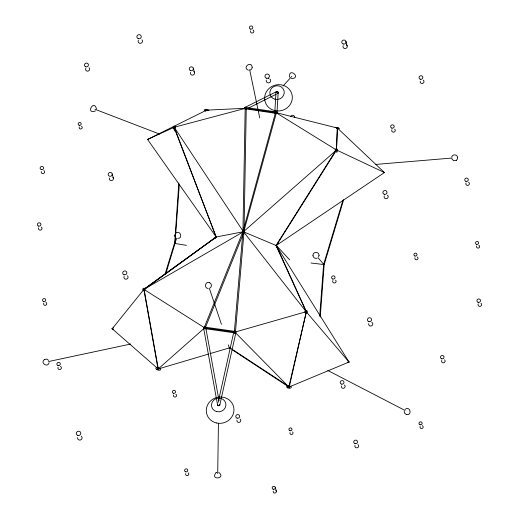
<?xml version="1.0" encoding="UTF-8"?>
<svg xmlns="http://www.w3.org/2000/svg" width="519" height="519" viewBox="0 0 519 519"><rect width="100%" height="100%" fill="white"/><g stroke="black" fill="none" stroke-linecap="round" stroke-linejoin="round"><path stroke-width="0.78" d="M177.719 238.435C183.544 238.526 179.892 229.21 175.675 233.278M250.379 70.052L251.689 68.943L252.189 67.34M318.614 256.886L319.036 255.4M174.819 235.282L174.903 236.113M252.189 67.373C251.585 60.178 241.62 67.704 248.439 70.227M312.957 255.218C312.782 257.372 315.286 259.078 317.226 258.112M319.036 255.432C319.354 251.501 312.886 251.319 312.957 255.244M217.708 473.62L218.428 423.543M245.182 108.257L242.931 231.695L234.329 332.121L234.744 332.445L235.431 332.192L244.027 231.727L246.259 108.27L245.228 108.257L275.894 112.597L337.421 128.044L338.18 127.668L336.559 128.342L337.382 127.959L337.642 128.368M244.001 231.636L242.95 231.545L275.531 112.5L276.413 112.74L243.69 232.051M243.696 232.012C244.43 231.325 241.919 231.227 243.911 231.643M234.329 332.121L235.431 332.16M232.064 349.696L288.973 387.051L349.021 362.048L276.147 245.305L276.056 245.721L276.355 245.468L289.686 259.863M245.857 107.855L245.811 107.498L275.991 111.838L275.771 113.356L275.92 113.038M336.474 150.082L337.246 128.005M336.494 149.985L337.48 128.031M44.407 359.55C39.762 362.898 47.93 368.198 49.123 362.619M174.819 235.308L175.701 233.252M210 288.039C212.076 286.916 211.784 283.393 209.494 282.634M215.969 472.731C209.78 480.639 226.602 478.596 218.797 472.407M274.849 111.676L275.959 92.492M276.977 112.72A1.096 1.07 3.3 0 0 275.453 111.617A1.096 1.07 3.3 0 0 275.245 113.46A1.096 1.07 3.3 0 0 276.977 112.72L278.132 92.732M291.328 78.693C302.343 78.135 288.298 66.529 289.608 77.214M406.358 414.506C412.579 415.933 410.107 405.3 405.151 409.355M456.344 160.332L457.414 159.028L457.622 157.309M229.106 348.243L229.567 347.555L289.174 386.694M288.726 387.382L289.258 387.012L306.333 311.724M178.821 182.993L174.669 243.521L175.013 243.476L175.552 236.19M175.785 232.966L179.308 184.628M243.696 231.759L244.001 231.721M319.704 316.162L323.59 264.554L342.884 200.276M320.242 316.992L324.187 264.58L343.695 199.646M204.758 327.126L204.564 328.624L234.776 332.906L234.977 332.179L234.997 331.382L204.784 327.106L204.94 327.755M143.744 289.226L144.094 289.563L143.757 289.206L144.023 289.537L216.248 237.118M306.236 311.828L276.004 245.506L336.228 149.822L336.559 150.088L336.215 149.842M96.489 108.971C93.848 98.591 85.116 114.835 95.528 110.917M209.527 282.647C205.206 280.779 203.675 288.434 208.242 288.506M404.191 411.308L404.69 413.28L406.371 414.512M275.388 112.461C276.711 111.734 275.187 113.765 276.024 111.857M276.698 247.038L276.179 245.5L242.97 231.565L243.145 231.941M144.133 289.511L158.301 368.938M204.603 328.611L204.746 328.112M243.346 231.649L243.158 231.87M218.162 402.316L233.822 331.868M219.758 405.235L235.937 332.413A1.096 0.759 12.5 0 0 234.536 331.375A1.096 0.759 12.5 0 0 234.166 332.634A1.096 0.759 12.5 0 0 235.937 332.413M289.051 386.778L288.726 387.33L306.385 311.627L276.342 245.403M451.699 156.991C452.373 153.981 457.135 154.214 457.602 157.192M245.688 108.86L275.79 113.363M165.003 274.324L174.436 243.359L175 243.482L174.468 243.314M165.821 273.695L175.013 243.502L174.442 243.379M242.983 231.461L204.162 327.677L204.966 328.04M336.74 152.495L337.577 150.225M176.72 238.318L174.721 243.43L186.496 245.338M243.975 231.948L205.193 328.086L204.188 327.625M245.798 107.504L245.584 109.016M206.744 109.788L206.354 110.443L206.776 109.833M206.64 110.119L205.79 109.6L207.269 110.696L206.205 110.145L206.27 110.495L206.601 110.06M276.329 245.597L336.526 150.127M229.359 347.938L229.606 347.6M215.197 238.344L216.105 237.014L243.476 231.708L336.52 150.01M205.563 111.436L206.523 110.158L245.708 108.257L174.222 127.252L147.571 139.436L216.254 237.066L215.281 234.731M245.941 108.497L245.403 108.166L246.019 108.192M283.043 86.011L291.762 76.41M278.431 243.19L276.179 245.5L384.423 172.542L337.363 128.018C336.202 127.674 340.451 128.245 339.186 128.647M113.421 327.69L112.201 328.761L158.172 368.97L208.463 354.094M213.069 239.694L216.105 237.014L143.932 289.375L112.201 328.761L113.693 329.318M158.172 368.97L204.681 327.865L234.88 332.141L306.165 311.705L349.021 362.048L347.425 362.171M323.603 264.521L324.18 264.56M306.275 311.854L305.951 311.796M143.886 289.304L216.196 236.936M215.917 237.021L216.228 237.222L173.982 127.259L174.39 127.09L174.131 127.33M216.073 472.66L216.715 472.355M234.977 331.375L234.757 332.893M44.394 359.557L46.704 359.07L48.663 360.368M456.357 160.319L453.781 160.747L451.809 158.976M306.165 311.705L243.476 231.708L143.932 289.375L204.681 327.865M245.059 107.375L276.4 91.727M248.491 108.075L276.27 94.205M147.571 139.436L206.523 110.158M174.254 127.291L243.405 231.688M158.113 368.899L158.204 369.067M323.622 264.463L324.148 264.599M210.013 353.634L229.353 347.912L228.328 344.869M48.507 361.548L130.782 344.006M174.306 127.168L216.112 236.859M204.765 328.183L204.376 327.8L204.797 327.606M375.892 164.419L452.211 158.029M311.063 262.997L323.888 264.56L318.102 257.794M336.28 149.861L384.423 172.542M337 128.206C338.09 128.595 335.955 126.604 335.164 127.551M275.861 112.597L336.377 149.972M94.964 109.262L159.534 134.064M327.807 370.475L405.073 410.477M323.629 264.534L323.999 264.677L323.597 264.573M175.844 237.676L174.89 236.067M234.88 332.141L288.973 387.051M173.216 127.972L175.253 131.456M209.41 288.512L221.425 324.304M345.926 41.41L347.146 45.834M193.289 68.158L194.489 72.517M275.271 487.328L276.335 491.201M112.195 173.923A2.044 1.927 -15.4 0 1 109.548 176.22A2.044 1.927 -15.4 0 1 108.847 172.957A2.044 1.927 -15.4 0 1 112.195 173.923L113.376 178.225M249.645 69.65L259.76 117.975M205.9 328.423L219.044 400.752M203.61 328.105L217.623 405.203M143.808 289.407L158.048 368.996M88.976 67.833A2.011 1.894 -15.4 0 1 89.151 70.422A2.011 1.894 -15.4 0 1 86.439 70.837A2.011 1.894 -15.4 0 1 85.901 68.3M357.902 444.569A1.888 1.784 -15.4 0 1 358.357 446.924A1.888 1.784 -15.4 0 1 355.924 447.657A1.888 1.784 -15.4 0 1 354.99 445.445M444.562 359.875A1.784 1.68 -15.4 0 1 444.751 362.126A1.784 1.68 -15.4 0 1 442.409 362.593A1.784 1.68 -15.4 0 1 441.753 360.439M240.038 419.073A1.946 1.836 -15.4 0 1 240.537 421.441A1.946 1.836 -15.4 0 1 238.111 422.291A1.946 1.836 -15.4 0 1 236.995 420.137M269.815 79.011A2.251 2.128 -15.4 0 1 270.354 81.814A2.251 2.128 -15.4 0 1 267.46 82.683A2.251 2.128 -15.4 0 1 266.351 80.049M268.219 78.629A2.251 2.128 -15.4 0 1 268.641 78.609M344.376 385.046A1.901 1.797 -15.4 0 1 344.837 387.414A1.901 1.797 -15.4 0 1 342.391 388.147A1.901 1.797 -15.4 0 1 341.457 385.922M335.566 280.137A1.719 1.622 -15.4 0 1 335.715 282.355A1.719 1.622 -15.4 0 1 333.393 282.712A1.719 1.622 -15.4 0 1 332.932 280.539M43.836 170.53A1.726 1.628 -15.4 0 1 44.478 172.632A1.726 1.628 -15.4 0 1 42.324 173.502A1.726 1.628 -15.4 0 1 41.273 171.568M478.778 245.279A1.551 1.466 -15.4 0 1 479.485 247.226A1.551 1.466 -15.4 0 1 477.415 247.959A1.551 1.466 -15.4 0 1 476.708 246.012M275.868 490.416A1.589 1.505 -15.4 0 1 276.095 492.349A1.589 1.505 -15.4 0 1 274.123 492.933A1.589 1.505 -15.4 0 1 273.254 491.188M193.769 71.551A2.089 1.972 -15.4 0 1 194.229 74.204A2.089 1.972 -15.4 0 1 191.466 74.898A2.089 1.972 -15.4 0 1 190.635 72.342M112.921 177.362A2.044 1.927 -15.4 0 1 112.947 179.859A2.044 1.927 -15.4 0 1 110.359 180.372A2.044 1.927 -15.4 0 1 109.477 178.043M394.712 129.212A1.778 1.68 -15.4 0 1 394.901 131.463A1.778 1.68 -15.4 0 1 392.559 131.936A1.778 1.68 -15.4 0 1 391.903 129.776M417.257 257.022A1.551 1.466 -15.4 0 1 417.808 258.942A1.551 1.466 -15.4 0 1 415.81 259.649A1.551 1.466 -15.4 0 1 414.999 257.813M45.886 302.454A1.596 1.512 -15.4 0 1 46.593 304.504A1.596 1.512 -15.4 0 1 44.394 305.172A1.596 1.512 -15.4 0 1 43.836 303.077M81.198 436.187A2.264 2.141 -15.4 0 1 81.814 438.892A2.264 2.141 -15.4 0 1 79.083 439.976A2.264 2.141 -15.4 0 1 77.603 437.614M290.562 116.49A2.225 2.102 -15.4 0 1 294.76 117.482M387.382 195.183A2.05 1.933 -15.4 0 1 387.836 197.784A2.05 1.933 -15.4 0 1 385.124 198.466A2.05 1.933 -15.4 0 1 384.307 195.955M188.183 472.867A1.596 1.505 -15.4 0 1 188.566 474.853A1.596 1.505 -15.4 0 1 186.516 475.469A1.596 1.505 -15.4 0 1 185.724 473.607M346.407 44.842A2.141 2.018 -15.4 0 1 346.887 47.566A2.141 2.018 -15.4 0 1 344.052 48.28A2.141 2.018 -15.4 0 1 343.195 45.653M141.979 39.814A2.206 2.076 -15.4 0 1 141.959 42.564A2.206 2.076 -15.4 0 1 139.098 42.993A2.206 2.076 -15.4 0 1 138.346 40.365M371.818 322.357A2.076 1.959 -15.4 0 1 372.584 324.881A2.076 1.959 -15.4 0 1 369.995 325.926A2.076 1.959 -15.4 0 1 368.73 323.603M41.306 227.088A1.771 1.674 -15.4 0 1 41.702 229.34A1.771 1.674 -15.4 0 1 39.353 229.93A1.771 1.674 -15.4 0 1 38.646 227.757M468.547 182.247A1.778 1.68 -15.4 0 1 469.15 184.505A1.778 1.68 -15.4 0 1 466.782 185.218A1.778 1.68 -15.4 0 1 466.023 183.012M175.824 394.245A1.583 1.492 -15.4 0 1 176.363 396.25A1.583 1.492 -15.4 0 1 174.254 396.886A1.583 1.492 -15.4 0 1 173.58 394.92M422.271 425.664A1.589 1.499 -15.4 0 1 422.998 427.662A1.589 1.499 -15.4 0 1 420.883 428.409A1.589 1.499 -15.4 0 1 420.156 426.417M127.402 275.764A2.076 1.959 -15.4 0 1 127.622 278.392A2.076 1.959 -15.4 0 1 124.891 278.943A2.076 1.959 -15.4 0 1 124.125 276.426M253.045 30.031A1.7 1.602 -15.4 0 1 253.648 32.139A1.7 1.602 -15.4 0 1 251.456 32.911A1.7 1.602 -15.4 0 1 250.567 30.9M60.412 366.427A1.732 1.635 -15.4 0 1 61.203 368.6A1.732 1.635 -15.4 0 1 58.894 369.418A1.732 1.635 -15.4 0 1 58.102 367.244M480.918 303.271A1.81 1.713 -15.4 0 1 481.288 305.626A1.81 1.713 -15.4 0 1 478.823 306.126A1.81 1.713 -15.4 0 1 478.284 303.81M423.245 80.186A1.907 1.804 -15.4 0 1 423.731 82.515A1.907 1.804 -15.4 0 1 421.35 83.345A1.907 1.804 -15.4 0 1 420.254 81.23M81.489 126.279A1.525 1.44 -15.4 0 1 82.008 128.219A1.525 1.44 -15.4 0 1 79.978 128.829A1.525 1.44 -15.4 0 1 79.329 126.934M292.515 431.918A1.544 1.453 -15.4 0 1 292.71 433.826A1.544 1.453 -15.4 0 1 290.737 434.319A1.544 1.453 -15.4 0 1 290.024 432.535M207.457 110.547A2.433 0.35 4.1 0 1 204.188 110.086A2.433 0.35 4.1 0 1 206.16 109.781A2.433 0.35 4.1 0 1 208.949 110.313M234.101 331.888A0.934 0.804 87.8 0 1 235.334 331.375A0.934 0.804 87.8 0 1 235.354 332.9A0.934 0.804 87.8 0 1 234.108 332.4M205.511 328.28A0.96 0.928 -63 0 1 204.006 328.546A0.96 0.928 -63 0 1 204.298 327.009A0.96 0.928 -63 0 1 205.615 327.761M275.265 112.344A0.934 0.597 -30.1 0 1 276.646 112.052A0.934 0.597 -30.1 0 1 276.069 113.181A0.934 0.597 -30.1 0 1 275.031 112.798M246.557 108.705A0.96 0.72 33.4 0 1 245.202 108.776A0.96 0.72 33.4 0 1 245.13 107.537A0.96 0.72 33.4 0 1 246.519 108.134M219.531 404.567A1.096 0.759 12.5 0 1 219.485 405.573A1.096 0.759 12.5 0 1 218.071 405.521A1.096 0.759 12.5 0 1 217.733 404.502M219.66 404.528A1.096 0.72 -10.3 0 1 218.7 405.689A1.096 0.72 -10.3 0 1 217.727 404.729M275.965 92.791A1.096 1.07 3.3 0 1 277.386 91.591A1.096 1.07 3.3 0 1 277.814 93.381M276.011 92.739A1.096 1.032 63.5 0 1 277.373 91.597A1.096 1.032 63.5 0 1 277.775 93.426M111.974 328.722L112.428 328.838L111.974 328.722M234.588 332.231L235.152 331.946L234.588 332.205M348.8 362.087L349.235 361.957L348.807 362.048M384.209 172.535L384.637 172.503L384.209 172.535M147.338 139.397L147.805 139.494L147.344 139.377M274.765 110.612A13.903 13.118 -15.4 0 0 291.892 94.166A13.903 13.118 -15.4 0 0 268.79 88.691A13.903 13.118 -15.4 0 0 274.765 110.612M275.109 99.285A7.253 6.844 -15.4 0 0 284.042 90.708A7.253 6.844 -15.4 0 0 271.988 87.847A7.253 6.844 -15.4 0 0 275.109 99.285M216.41 422.966A13.903 13.118 -15.4 0 0 233.544 406.52A13.903 13.118 -15.4 0 0 210.442 401.044A13.903 13.118 -15.4 0 0 216.41 422.966M216.754 411.638A7.253 6.844 -15.4 0 0 225.694 403.055A7.253 6.844 -15.4 0 0 213.64 400.201A7.253 6.844 -15.4 0 0 216.754 411.638M85.797 66.821A2.011 1.894 -15.4 0 0 88.392 64.564A2.011 1.894 -15.4 0 0 85.11 63.61A2.011 1.894 -15.4 0 0 85.797 66.821M355.022 443.635A1.888 1.784 -15.4 0 0 357.468 441.513A1.888 1.784 -15.4 0 0 354.373 440.612A1.888 1.784 -15.4 0 0 355.022 443.635M441.688 358.785A1.784 1.68 -15.4 0 0 443.992 356.787A1.784 1.68 -15.4 0 0 441.079 355.937A1.784 1.68 -15.4 0 0 441.688 358.785M237.092 418.158A1.946 1.836 -15.4 0 0 239.609 415.972A1.946 1.836 -15.4 0 0 236.43 415.051A1.946 1.836 -15.4 0 0 237.092 418.158M266.481 78.22A2.251 2.128 -15.4 0 0 269.393 75.69A2.251 2.128 -15.4 0 0 265.709 74.619A2.251 2.128 -15.4 0 0 266.481 78.22M341.489 384.112A1.901 1.797 -15.4 0 0 343.948 381.978A1.901 1.797 -15.4 0 0 340.84 381.076A1.901 1.797 -15.4 0 0 341.489 384.112M332.776 279.027A1.719 1.622 -15.4 0 0 335.002 277.094A1.719 1.622 -15.4 0 0 332.186 276.277A1.719 1.622 -15.4 0 0 332.776 279.027M41.312 169.622A1.726 1.628 -15.4 0 0 43.544 167.682A1.726 1.628 -15.4 0 0 40.716 166.858A1.726 1.628 -15.4 0 0 41.312 169.622M476.591 244.352A1.551 1.466 -15.4 0 0 478.596 242.613A1.551 1.466 -15.4 0 0 476.059 241.873A1.551 1.466 -15.4 0 0 476.591 244.352M273.247 489.261A1.589 1.505 -15.4 0 0 275.31 487.471A1.589 1.505 -15.4 0 0 272.702 486.718A1.589 1.505 -15.4 0 0 273.247 489.261M190.642 70.694A2.089 1.972 -15.4 0 0 193.34 68.352A2.089 1.972 -15.4 0 0 189.928 67.36A2.089 1.972 -15.4 0 0 190.642 70.694M391.839 128.122A1.778 1.68 -15.4 0 0 394.142 126.123A1.778 1.68 -15.4 0 0 391.229 125.28A1.778 1.68 -15.4 0 0 391.839 128.122M414.947 256.023A1.551 1.466 -15.4 0 0 416.952 254.284A1.551 1.466 -15.4 0 0 414.415 253.544A1.551 1.466 -15.4 0 0 414.947 256.023M43.654 301.552A1.596 1.512 -15.4 0 0 45.717 299.755A1.596 1.512 -15.4 0 0 43.103 298.996A1.596 1.512 -15.4 0 0 43.654 301.552M77.844 435.396A2.264 2.141 -15.4 0 0 80.776 432.852A2.264 2.141 -15.4 0 0 77.065 431.776A2.264 2.141 -15.4 0 0 77.844 435.396M384.307 194.307A2.05 1.933 -15.4 0 0 386.953 192.004A2.05 1.933 -15.4 0 0 383.599 191.031A2.05 1.933 -15.4 0 0 384.307 194.307M185.685 471.81A1.596 1.505 -15.4 0 0 187.748 470.019A1.596 1.505 -15.4 0 0 185.134 469.26A1.596 1.505 -15.4 0 0 185.685 471.81M343.215 44.005A2.141 2.018 -15.4 0 0 345.978 41.604A2.141 2.018 -15.4 0 0 342.482 40.586A2.141 2.018 -15.4 0 0 343.215 44.005M138.378 38.717A2.206 2.076 -15.4 0 0 141.226 36.246A2.206 2.076 -15.4 0 0 137.619 35.201A2.206 2.076 -15.4 0 0 138.378 38.717M368.873 321.605A2.076 1.959 -15.4 0 0 371.559 319.269A2.076 1.959 -15.4 0 0 368.159 318.283A2.076 1.959 -15.4 0 0 368.873 321.605M38.581 226.102A1.771 1.674 -15.4 0 0 40.871 224.111A1.771 1.674 -15.4 0 0 37.971 223.267A1.771 1.674 -15.4 0 0 38.581 226.102M465.958 181.358A1.778 1.68 -15.4 0 0 468.261 179.36A1.778 1.68 -15.4 0 0 465.348 178.517A1.778 1.68 -15.4 0 0 465.958 181.358M173.469 393.266A1.583 1.492 -15.4 0 0 175.519 391.488A1.583 1.492 -15.4 0 0 172.924 390.729A1.583 1.492 -15.4 0 0 173.469 393.266M420.053 424.756A1.589 1.499 -15.4 0 0 422.103 422.972A1.589 1.499 -15.4 0 0 419.508 422.219A1.589 1.499 -15.4 0 0 420.053 424.756M124.125 274.778A2.076 1.959 -15.4 0 0 126.811 272.443A2.076 1.959 -15.4 0 0 123.412 271.456A2.076 1.959 -15.4 0 0 124.125 274.778M250.547 29.103A1.7 1.602 -15.4 0 0 252.747 27.196A1.7 1.602 -15.4 0 0 249.963 26.385A1.7 1.602 -15.4 0 0 250.547 29.103M58.024 365.59A1.732 1.635 -15.4 0 0 60.269 363.644A1.732 1.635 -15.4 0 0 57.434 362.82A1.732 1.635 -15.4 0 0 58.024 365.59M478.142 302.305A1.81 1.713 -15.4 0 0 480.484 300.267A1.81 1.713 -15.4 0 0 477.519 299.411A1.81 1.713 -15.4 0 0 478.142 302.305M420.345 79.258A1.907 1.804 -15.4 0 0 422.81 77.11A1.907 1.804 -15.4 0 0 419.689 76.209A1.907 1.804 -15.4 0 0 420.345 79.258M79.206 125.274A1.525 1.44 -15.4 0 0 81.178 123.561A1.525 1.44 -15.4 0 0 78.68 122.834A1.525 1.44 -15.4 0 0 79.206 125.274M289.965 430.744A1.544 1.453 -15.4 0 0 291.957 429.012A1.544 1.453 -15.4 0 0 289.433 428.279A1.544 1.453 -15.4 0 0 289.965 430.744M287.539 387.829A2.381 1.122 6.4 0 0 291.328 387.401A2.381 1.122 6.4 0 0 288.058 385.928A2.381 1.122 6.4 0 0 287.539 387.829M156.589 369.398A2.433 1.083 17.8 0 0 160.455 369.788A2.433 1.083 17.8 0 0 157.478 367.718A2.433 1.083 17.8 0 0 156.589 369.398M305.081 312.243A1.226 1.2 30.8 0 0 307.196 312.367A1.226 1.2 30.8 0 0 306.216 310.498A1.226 1.2 30.8 0 0 305.081 312.243M335.449 150.653A1.226 1.116 20.2 0 0 337.519 150.419A1.226 1.116 20.2 0 0 336.163 148.849A1.226 1.116 20.2 0 0 335.449 150.653M144.308 290.491A1.239 1.148 -53.4 0 0 144.717 288.421A1.239 1.148 -53.4 0 0 142.777 289.219A1.239 1.148 -53.4 0 0 144.308 290.491M174.027 128.362A1.239 1.057 -30.3 0 0 175.338 126.727A1.239 1.057 -30.3 0 0 173.294 126.675A1.239 1.057 -30.3 0 0 174.027 128.362M157.932 369.651A0.921 0.616 -25.2 0 0 159.022 368.613A0.921 0.616 -25.2 0 0 157.568 368.646A0.921 0.616 -25.2 0 0 157.932 369.651M288.363 386.927A0.895 0.467 50.6 0 0 289.524 387.758A0.895 0.467 50.6 0 0 289.031 386.467A0.895 0.467 50.6 0 0 288.363 386.927M204.214 328.572A1.096 0.72 -10.3 0 0 205.764 327.697A1.096 0.72 -10.3 0 0 204.064 327.333A1.096 0.72 -10.3 0 0 204.214 328.572M244.663 108.14A1.096 1.032 63.5 0 0 246.175 109.256A1.096 1.032 63.5 0 0 246.285 107.381A1.096 1.032 63.5 0 0 244.663 108.14"/></g></svg>
